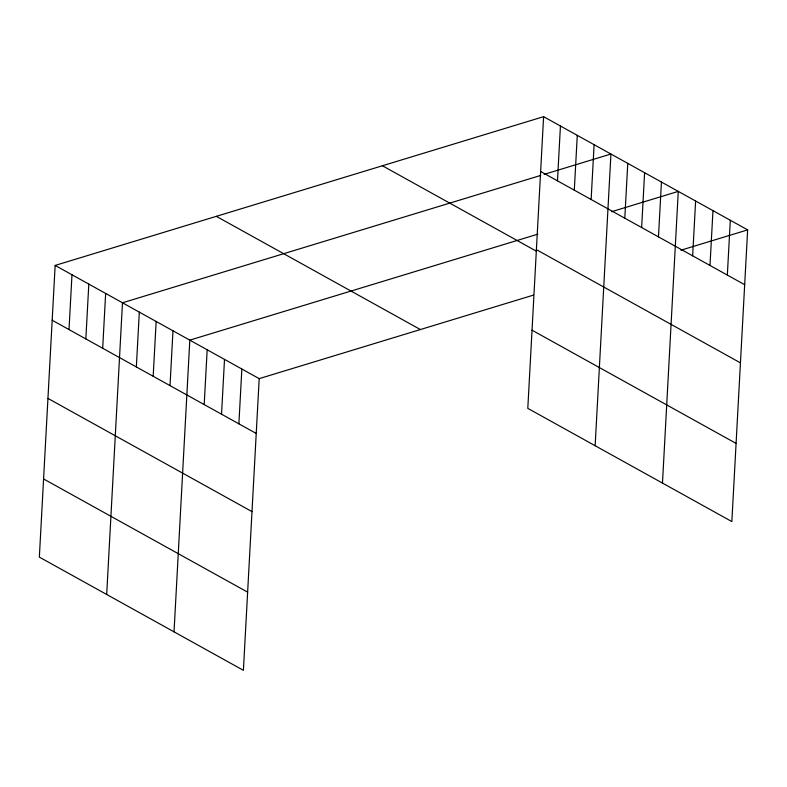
<?xml version="1.0" encoding="UTF-8"?>
<svg xmlns="http://www.w3.org/2000/svg" width="787" height="787" viewBox="0 0 787 787"><rect width="100%" height="100%" fill="white"/><g stroke="black" fill="none" stroke-linecap="round" stroke-linejoin="round"><path stroke-width="1.18" d="M55.149 265.426L39.35 557.117L243.399 670.327L259.198 378.636L55.149 265.426L543.601 116.673L747.65 229.883L731.851 521.574L527.802 408.364L543.601 116.673M69.01 329.586L71.981 274.761M85.842 338.922L88.813 284.107M102.684 348.267L105.645 293.443M106.688 594.48L122.487 302.788L540.708 175.422M136.348 366.949L139.319 312.124M153.18 376.284L156.151 321.46M170.012 385.62L172.983 330.806M174.025 631.833L189.815 340.141L537.806 234.172M204.197 404.587L207.168 349.762M221.54 414.208L224.511 359.393M238.884 423.829L241.855 369.014M557.471 180.833L560.433 126.009M574.303 190.169L577.274 135.354M591.135 199.514L594.106 144.69M595.139 445.727L610.938 154.026L544.161 174.37M624.799 218.186L627.77 163.371M641.641 227.532L644.602 172.707M658.473 236.867L661.444 182.053M662.477 483.08L678.276 191.389L611.499 211.723M692.649 255.834L695.619 201.01M709.992 265.455L712.963 210.631M727.336 275.076L730.306 220.262M259.198 378.636L533.409 295.125M680.873 250.217L747.65 229.883M540.63 171.487L744.679 284.697M536.4 249.656L740.449 362.866M382.413 165.762L536.468 251.23M532.042 330.196L736.081 443.406M216.336 216.336L420.386 329.546M52.178 320.24L256.228 433.45M47.948 398.409L251.997 511.619M43.58 478.949L247.63 592.158"/></g></svg>
